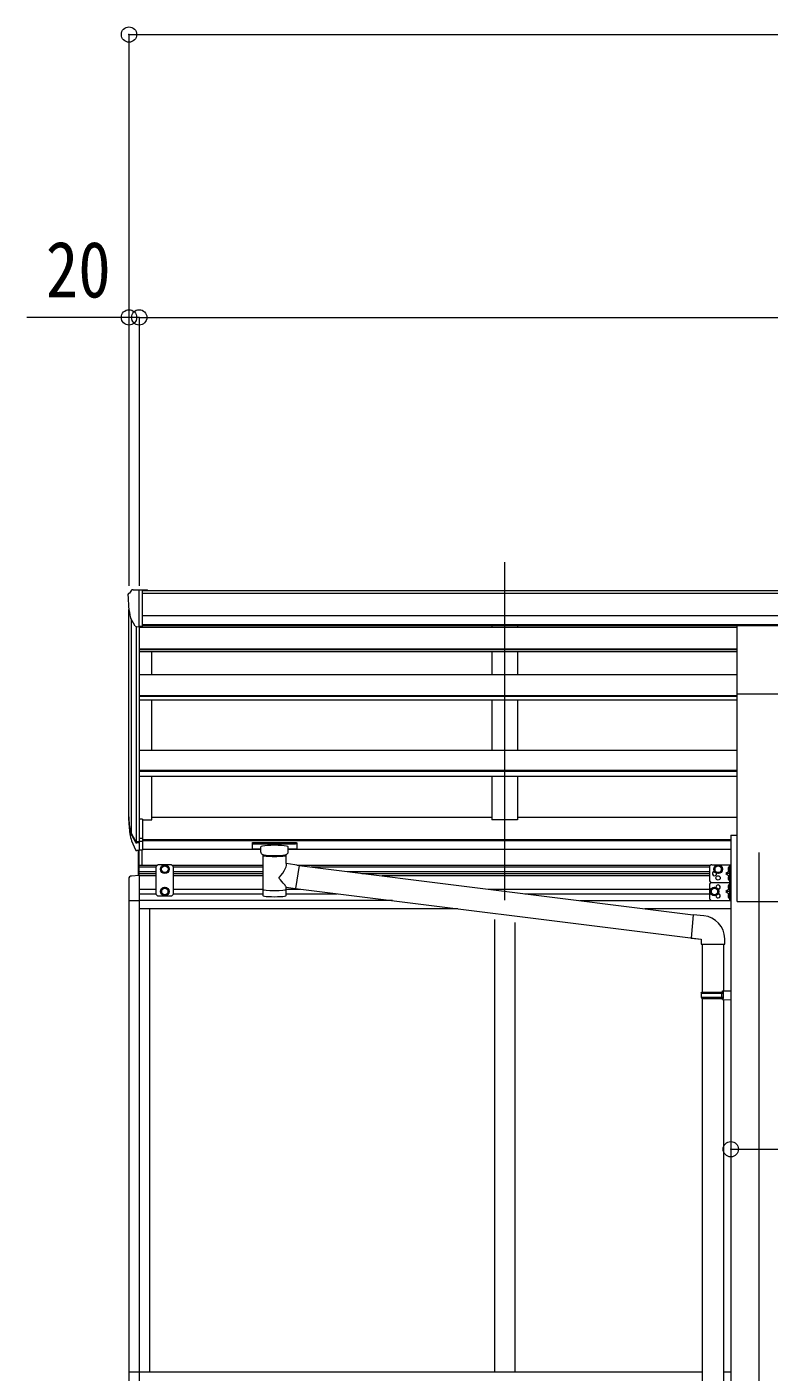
# Model space of a CAD drawing. Units: millimetres at full size, sheet at 1:30; details may follow other scales. Extents: x -8385 to 8479, y -5853 to 5787.
# Drawn here: x -1603 to -149, y 582 to 3218 of the extents above; entities that cross this region are included whole.
import ezdxf
from ezdxf.enums import TextEntityAlignment as Align

# ---------------------------------------------------------------- set-up
doc = ezdxf.new("R2010")
doc.units = ezdxf.units.MM
doc.header["$LTSCALE"] = 30
doc.header["$PDMODE"] = 32
doc.header["$PDSIZE"] = 30
for name, color, linetype, lineweight in [('0-1_本体', 4, 'Continuous', 9), ('0-2_部品', 7, 'Continuous', 9), ('0-8_PARTS2', 2, 'Continuous', 9), ('0-A_寸法', 6, 'Continuous', 9), ('1-1_GLASS', 4, 'Continuous', 9), ('1-2_GLASS_SEAL', 7, 'Continuous', 9), ('1-7', 7, 'Continuous', 9)]:
    doc.layers.add(name, color=color, linetype=linetype, lineweight=lineweight)
doc.styles.add('ＭＳ ゴシック', font='')
doc.styles.get('ＭＳ ゴシック').set_extended_font_data('MS Gothic')

msp = doc.modelspace()

# ---------------------------------------------------------------- linework, layer by layer
at = {"layer": '0-1_本体'}
for p, q in [((-1376.19, 2113.2), (4328.81, 2113.2)), ((-1376.19, 2107.84), (4328.81, 2107.84)), ((-1402.69, 1662.93), (-1402.69, 2076.45)), ((-1398.41, 2057.65), (-1398.41, 1638.67)), ((-1376.19, 2064.32), (4338.81, 2064.32)), ((-1388.69, 2042.29), (-1388.69, 1620.67)), ((-1382.69, 2042.82), (-1382.69, 1665.1)), ((-1382.69, 2041.32), (-211.19, 2041.32)), ((-1376.19, 2046.65), (4338.81, 2046.65)), ((-211.19, 2044.28), (-1376.19, 2044.28)), ((-691.69, 2044.28), (-691.69, 2041.32)), ((-641.69, 2044.28), (-641.69, 2041.32)), ((-1382.69, 1999.37), (-211.19, 1999.37)), ((-1382.69, 1997.67), (-211.19, 1997.67)), ((-1382.69, 1993.89), (-211.19, 1993.89)), ((-1357.69, 1948.46), (-1357.69, 1993.89)), ((-691.69, 1993.89), (-691.69, 1948.46)), ((-641.69, 1993.89), (-641.69, 1948.46)), ((-1382.69, 1948.46), (-211.19, 1948.46)), ((-1382.69, 1907.88), (-211.19, 1907.88)), ((-1382.69, 1906.19), (-211.19, 1906.19)), ((-1382.69, 1899.32), (-211.19, 1899.32)), ((-1357.69, 1800.22), (-1357.69, 1899.32)), ((-691.69, 1899.32), (-691.69, 1800.22)), ((-641.69, 1899.32), (-641.69, 1800.22)), ((-211.19, 1503.67), (-211.19, 1910.62)), ((-1382.69, 1800.22), (-211.19, 1800.22)), ((-1382.69, 1761.08), (-211.19, 1761.08)), ((-1382.69, 1759.41), (-211.19, 1759.41)), ((-1382.69, 1749.77), (-211.19, 1749.77)), ((-1357.69, 1664.27), (-1357.69, 1749.77)), ((-691.69, 1749.77), (-691.69, 1664.27)), ((-1376.19, 1664.27), (-1357.69, 1664.27)), ((-1357.69, 1669.49), (-691.69, 1669.49)), ((-641.69, 1669.49), (-211.19, 1669.49)), ((-1376.19, 1625.18), (-223.69, 1625.18)), ((-1376.19, 1623.8), (-223.69, 1623.8)), ((-223.69, 1633.67), (-211.19, 1633.67)), ((-223.69, 1633.67), (-223.69, -1546.33)), ((-1376.19, 1606.62), (-1144.69, 1606.62)), ((-1090.69, 1606.62), (-223.69, 1606.62)), ((-211.19, 1503.67), (-126.19, 1503.67))]:
    msp.add_line(p, q, dxfattribs=at)
msp.add_lwpolyline([(-641.69, 1749.77), (-641.69, 1664.27), (-691.69, 1664.27)], dxfattribs=at)
at = {"layer": '0-2_部品'}
for p, q in [((-1397.78, 2114.23), (-1401.85, 2108.43)), ((-1394.69, 2114.8), (-1397.03, 2114.66)), ((-1394.69, 2114.8), (-1376.19, 2114.8)), ((-1382.69, 2041.82), (-1382.69, 2114.8)), ((-1376.19, 2114.8), (-1366.19, 2114.71)), ((-1376.19, 2042.82), (-1376.19, 2114.8)), ((-1366.19, 2113.2), (-1366.19, 2114.71)), ((-1404.69, 2105.43), (-1404.69, 2104.8)), ((-1390.32, 2043.63), (-1399.59, 2059.69)), ((-1382.69, 2041.82), (-1387.9, 2042.13)), ((-1376.19, 2042.82), (-1382.69, 2042.82)), ((-211.19, 2044.78), (-126.19, 2044.78)), ((-211.19, 1910.62), (-211.19, 2044.78)), ((-211.19, 1910.62), (-126.19, 1910.62)), ((-1382.69, 1665.51), (-1382.69, 1603.63)), ((-1376.19, 1665.51), (-1382.69, 1665.51)), ((-1376.19, 1665.51), (-1376.19, 1604.45)), ((-1400.3, 1639.47), (-1390.14, 1620.3)), ((-1389.13, 1621.55), (-1398.88, 1639.97)), ((-1397.72, 1622.62), (-1390.14, 1605.13)), ((-1382.69, 1620.8), (-1387.83, 1620.8)), ((-1382.69, 1618.8), (-1387.54, 1618.8)), ((-1376.19, 1627.2), (-1382.69, 1627.2)), ((-1376.19, 1621.8), (-1382.69, 1621.8)), ((-1161.19, 1618.74), (-1161.19, 1607.98)), ((-1161.19, 1618.55), (-1161.19, 1617.01)), ((-1159.19, 1619.4), (-1076.19, 1619.4)), ((-1159.19, 1617.22), (-1076.19, 1617.22)), ((-1144.69, 1600.51), (-1144.69, 1610.78)), ((-1090.69, 1600.51), (-1090.69, 1610.78)), ((-1074.19, 1618.74), (-1074.19, 1607.98)), ((-1382.69, 1603.63), (-1387.54, 1603.63)), ((-1376.19, 1604.45), (-1382.69, 1604.45)), ((-1159.19, 1607.31), (-1144.69, 1607.31)), ((-1140.59, 1596.01), (-1140.61, 1515.72)), ((-1094.79, 1578.43), (-1094.79, 1596.02)), ((-1090.69, 1607.31), (-1076.19, 1607.31)), ((-1069.57, 1574.53), (-1094.79, 1578.44)), ((-1069.57, 1574.53), (-1076.59, 1529.27)), ((-1069.57, 1574.53), (-297.61, 1477.73)), ((-1094.78, 1515.72), (-1094.79, 1532.34)), ((-1094.79, 1532.09), (-1076.59, 1529.27)), ((-1076.59, 1529.27), (-281.69, 1430.16)), ((-276.77, 1475.91), (-297.61, 1477.73)), ((-235.69, 1420.16), (-235.69, 1431.08)), ((-281.69, 1420.16), (-235.69, 1420.16)), ((-279.69, 1420.16), (-279.69, 1326.16)), ((-237.69, 1420.16), (-237.69, 1328.72)), ((-281.69, 1324.16), (-280.69, 1326.16)), ((-281.69, 1324.16), (-237.69, 1324.16)), ((-281.69, 1324.16), (-281.69, 1316.16)), ((-280.69, 1326.16), (-237.69, 1326.16)), ((-242.17, 1324.16), (-242.6, 1326.16)), ((-239.69, 1328.66), (-223.69, 1329.13)), ((-239.69, 1326.66), (-239.69, 1328.66)), ((-239.69, 1326.66), (-237.69, 1326.66)), ((-223.69, 1329.13), (-223.69, 1311.19)), ((-281.69, 1316.16), (-237.69, 1316.16)), ((-281.69, 1316.16), (-280.69, 1314.16)), ((-280.69, 1314.16), (-237.69, 1314.16)), ((-279.69, 1314.16), (-279.69, 369.97)), ((-239.69, 1311.66), (-239.69, 1313.66)), ((-239.69, 1311.66), (-223.69, 1311.19)), ((-237.69, 1311.6), (-237.69, 372.53))]:
    msp.add_line(p, q, dxfattribs=at)
for points in [[(-1161.19, 1618.74), (-1161.16, 1618.93), (-1161.07, 1619.07), (-1160.98, 1619.16), (-1160.87, 1619.22), (-1160.75, 1619.27), (-1160.46, 1619.33), (-1159.97, 1619.38), (-1159.43, 1619.4), (-1159.19, 1619.4)], [(-1161.19, 1607.98), (-1161.16, 1607.78), (-1161.07, 1607.65), (-1160.98, 1607.55), (-1160.87, 1607.49), (-1160.75, 1607.45), (-1160.46, 1607.38), (-1159.97, 1607.34), (-1159.43, 1607.32), (-1159.19, 1607.31)], [(-1076.19, 1619.4), (-1075.84, 1619.4), (-1075.31, 1619.37), (-1074.86, 1619.32), (-1074.56, 1619.24), (-1074.39, 1619.15), (-1074.27, 1619.01), (-1074.2, 1618.83), (-1074.19, 1618.74)], [(-1076.19, 1607.31), (-1075.84, 1607.32), (-1075.31, 1607.34), (-1074.86, 1607.4), (-1074.56, 1607.47), (-1074.39, 1607.57), (-1074.27, 1607.71), (-1074.2, 1607.89), (-1074.19, 1607.98)], [(-1144.65, 1600.56), (-1144.68, 1600.21), (-1144.43, 1599.25), (-1143.91, 1598.37), (-1143.11, 1597.53), (-1141.99, 1596.73), (-1140.59, 1596.01)], [(-1094.79, 1596.02), (-1094.56, 1596.11), (-1093.21, 1596.85), (-1092.09, 1597.69), (-1091.34, 1598.56), (-1090.87, 1599.46), (-1090.7, 1600.35)], [(-297.61, 1477.73), (-301.62, 1431.9), (-281.69, 1430.16), (-281.69, 1420.16)], [(-242.17, 1324.16), (-242.17, 1316.16), (-242.6, 1314.16)], [(-239.69, 1313.66), (-237.69, 1313.66), (-237.69, 1326.66)]]:
    msp.add_lwpolyline(points, dxfattribs=at)
for centre, radius, start, end in [((-1396.97, 2113.66), 1, 93.5, 145), ((-1401.69, 2105.43), 3, 93, 180), ((-1202.69, 2104.8), 202, 180, 192.90261), ((-1387.72, 2045.13), 3, 210, 266.5), ((-1314.03, 1661.64), 89.07, 174.49576, 194.41188), ((-1314.75, 1665.92), 88.05, 177.22392, 197.21071), ((-1269.48, 1658.7), 133.22, 183.27987, 195.71302), ((-1387.54, 1621.8), 3, 210, 270), ((-1387.83, 1622.3), 1.5, 210, 270), ((-1387.54, 1606.63), 3, 210, 270), ((-280.69, 1431.08), 45, 0, 85)]:
    msp.add_arc(centre, radius, start, end, dxfattribs=at)
for centre, major_axis, ratio, start_param, end_param in [((-1159.19, 1617.01), (2, 0), 0.109601, 1.5707963, 3.1415927), ((-1117.69, 1610.78), (27, 0), 0.122176, 6.2831853, 9.424778), ((-1076.19, 1617.01), (2, 0), 0.109601, 0, 1.5707963), ((-1117.68, 1595.55), (-22.91, 0.42), 0.072511, 0.0008029, 1.5715993), ((-1117.68, 1593.93), (-22.91, 0.42), 0.072511, 0.0008029, 1.5715993), ((-1117.71, 1595.55), (22.92, 0.42), 0.07247, 4.71158, 6.2823764), ((-1117.71, 1593.93), (22.92, 0.42), 0.07247, 4.71158, 6.2823764), ((-1106.69, 1600.51), (16, 0), 0.361356, 6.2636979, 6.2831853), ((-1117.69, 1551.89), (-22.81, -26.62), 0.234429, 1.6855472, 3.1268519), ((-1115.14, 1554.54), (20.32, -22.25), 0.045535, 0.0389954, 1.3075346), ((-1117.69, 1515.72), (22.92, 0), 0.101955, 3.1415499, 6.2833984), ((-1117.69, 1528.16), (22.91, 0), 0.122865, 3.1415927, 6.2831853)]:
    msp.add_ellipse(centre, major_axis=major_axis, ratio=ratio, start_param=start_param, end_param=end_param, dxfattribs=at)
at = {"layer": '0-8_PARTS2'}
for p, q in [((-666.69, 1506.42), (-666.69, 2168.95)), ((-168.69, 1600.22), (-168.69, -1649.78))]:
    msp.add_line(p, q, dxfattribs=at)
at = {"layer": '0-A_寸法'}
for p, q in [((-1402.69, 3202.77), (-1402.69, 2122.31)), ((-1402.69, 3202.77), (5797.31, 3202.77)), ((-1402.69, 2648.58), (-1602.69, 2648.58)), ((-1402.69, 2648.58), (-1402.69, 2122.31)), ((-1382.69, 2648.58), (-1402.69, 2648.58)), ((-1382.69, 2648.58), (4345.31, 2648.58)), ((-1382.69, 2648.58), (-1382.69, 2122.31)), ((-1382.69, 2648.58), (-1382.69, 2122.31)), ((-223.69, 1018.58), (-113.69, 1018.58))]:
    msp.add_line(p, q, dxfattribs=at)
for p in [(-1402.69, 3202.77), (-1402.69, 2648.58), (-1382.69, 2648.58), (-1382.69, 2648.58), (-223.69, 1018.58)]:
    msp.add_point(p, dxfattribs=at)
at = {"layer": '1-1_GLASS'}
for p, q in [((-1382.69, 1575.09), (-1347.19, 1575.09)), ((-1382.69, 1571.59), (-1350.19, 1571.59)), ((-1382.69, 1562.59), (-1350.19, 1562.59)), ((-1382.69, 1559.09), (-1350.19, 1559.09)), ((-1318.19, 1575.09), (-1140.6, 1575.09)), ((-1315.19, 1571.59), (-1140.6, 1571.59)), ((-1315.19, 1562.59), (-1140.6, 1562.59)), ((-1315.19, 1559.09), (-1140.6, 1559.09)), ((-1074.05, 1575.09), (-263.69, 1575.09)), ((-1046.13, 1571.59), (-265.67, 1571.59)), ((-974.36, 1562.59), (-265.69, 1562.59)), ((-946.45, 1559.09), (-265.69, 1559.09)), ((-1382.69, 1554.79), (-1382.69, -519.42)), ((-1350.19, 1554.09), (-1382.69, 1554.09)), ((-1140.6, 1554.09), (-1315.19, 1554.09)), ((-426.42, 1554.09), (-906.57, 1554.09)), ((-265.69, 1554.09), (-426.42, 1554.09)), ((-1402.69, 1505.39), (-1402.69, -470.22)), ((-1382.69, 1528.09), (-1350.19, 1528.09)), ((-1382.69, 1519.09), (-1350.19, 1519.09)), ((-886.66, 1505.59), (-1382.69, 1505.59)), ((-1315.19, 1528.09), (-1140.6, 1528.09)), ((-1315.19, 1519.09), (-1140.61, 1519.09)), ((-1094.79, 1528.09), (-1067.13, 1528.09)), ((-1094.78, 1519.09), (-994.94, 1519.09)), ((-699.22, 1528.09), (-265.69, 1528.09)), ((-627.44, 1519.09), (-265.69, 1519.09)), ((-519.78, 1505.59), (-223.69, 1505.59)), ((-758.33, 1489.59), (-1382.69, 1489.59)), ((-1362.69, 1489.59), (-1362.69, 582.59)), ((-223.69, 1489.59), (-392.18, 1489.59)), ((-686.69, 1468.72), (-686.69, 582.09)), ((-646.69, 1462.51), (-646.69, 582.09))]:
    msp.add_line(p, q, dxfattribs=at)
at = {"layer": '1-2_GLASS_SEAL'}
for p, q in [((-1384.19, 1554.58), (-1384.19, 1603.61)), ((-1382.69, 1554.58), (-1382.69, 1604.43)), ((-1377.19, 1575.09), (-1377.19, 1604.43)), ((-1346.19, 1576.09), (-1350.19, 1572.09)), ((-1350.19, 1572.09), (-1350.19, 1518.59)), ((-1319.19, 1576.09), (-1346.19, 1576.09)), ((-1319.19, 1576.09), (-1315.19, 1572.09)), ((-1315.19, 1518.59), (-1315.19, 1572.09)), ((-265.69, 1571.09), (-265.69, 1546.09)), ((-260.69, 1576.09), (-223.69, 1576.09)), ((-226.19, 1558.59), (-233.19, 1558.59)), ((-226.69, 1571.59), (-227.5, 1571.45)), ((-226.69, 1563.59), (-227.5, 1563.73)), ((-226.69, 1563.59), (-226.19, 1563.68)), ((-226.19, 1576.09), (-226.19, 1541.09)), ((-223.69, 1576.09), (-223.69, 1541.09)), ((-1403.19, 1548.29), (-1403.19, 1505.39)), ((-1382.69, 1554.59), (-1397.98, 1553.79)), ((-1332.69, 1531.09), (-1339.19, 1527.34)), ((-1326.19, 1527.34), (-1332.69, 1531.09)), ((-265.69, 1536.09), (-265.69, 1511.09)), ((-260.69, 1541.09), (-223.69, 1541.09)), ((-226.69, 1553.59), (-227.5, 1553.45)), ((-226.69, 1545.59), (-227.5, 1545.73)), ((-226.69, 1536.59), (-227.5, 1536.45)), ((-226.69, 1545.59), (-226.19, 1545.68)), ((-226.19, 1541.09), (-226.19, 1506.09)), ((-1382.69, 1505.39), (-1403.19, 1505.39)), ((-1346.19, 1514.59), (-1350.19, 1518.59)), ((-1319.19, 1514.59), (-1346.19, 1514.59)), ((-1339.19, 1527.34), (-1339.19, 1519.83)), ((-1339.19, 1519.83), (-1332.69, 1516.08)), ((-1332.69, 1516.08), (-1326.19, 1519.83)), ((-1326.19, 1519.83), (-1326.19, 1527.34)), ((-1319.19, 1514.59), (-1315.19, 1518.59)), ((-260.69, 1506.09), (-223.69, 1506.09)), ((-226.19, 1523.59), (-233.19, 1523.59)), ((-226.69, 1528.59), (-227.5, 1528.73)), ((-226.69, 1518.59), (-227.5, 1518.45)), ((-226.69, 1510.59), (-227.5, 1510.73)), ((-226.69, 1528.59), (-226.19, 1528.68)), ((-226.69, 1510.59), (-226.19, 1510.68))]:
    msp.add_line(p, q, dxfattribs=at)
for points in [[(-1339.19, 1570.84), (-1332.69, 1574.59), (-1326.19, 1570.84)], [(-1326.19, 1570.84), (-1326.19, 1563.33), (-1332.69, 1559.58), (-1339.19, 1563.33), (-1339.19, 1570.84)], [(-226.19, 1563.59), (-233.19, 1558.59), (-226.19, 1553.59)], [(-225.81, 1567.59), (-226.44, 1568.77), (-228.67, 1569.89)], [(-225.81, 1567.59), (-226.44, 1566.4), (-228.67, 1565.29)], [(-226.69, 1563.59), (-226.69, 1571.59), (-226.19, 1571.5), (-226.19, 1563.68)], [(-260.69, 1541.09), (-223.69, 1541.09), (-223.69, 1506.09)], [(-225.81, 1549.59), (-226.44, 1550.77), (-228.67, 1551.89)], [(-225.81, 1549.59), (-226.44, 1548.4), (-228.67, 1547.29)], [(-225.81, 1532.59), (-226.44, 1533.77), (-228.67, 1534.89)], [(-225.81, 1532.59), (-226.44, 1531.4), (-228.67, 1530.29)], [(-226.69, 1545.59), (-226.69, 1553.59), (-226.19, 1553.5), (-226.19, 1545.68)], [(-226.69, 1528.59), (-226.69, 1536.59), (-226.19, 1536.5), (-226.19, 1528.68)], [(-226.19, 1528.59), (-233.19, 1523.59), (-226.19, 1518.59)], [(-225.81, 1514.59), (-226.44, 1515.77), (-228.67, 1516.89)], [(-225.81, 1514.59), (-226.44, 1513.4), (-228.67, 1512.29)], [(-226.69, 1510.59), (-226.69, 1518.59), (-226.19, 1518.5), (-226.19, 1510.68)]]:
    msp.add_lwpolyline(points, dxfattribs=at)
for points in [[(-248.69, 1559.58), (-242.19, 1563.33), (-242.19, 1570.84), (-248.69, 1574.59), (-255.19, 1570.84), (-255.19, 1563.33)], [(-255.69, 1516.08), (-249.19, 1519.83), (-249.19, 1527.34), (-255.69, 1531.09), (-262.19, 1527.34), (-262.19, 1519.83)]]:
    msp.add_lwpolyline(points, close=True, dxfattribs=at)
for centre, radius in [((-1332.69, 1567.09), 8.5), ((-1332.69, 1567.09), 7.5), ((-1332.69, 1567.09), 6.5), ((-248.69, 1567.09), 8.5), ((-248.69, 1567.09), 7.5), ((-248.69, 1567.09), 6.5), ((-1332.69, 1523.59), 8.5), ((-1332.69, 1523.59), 7.5), ((-1332.69, 1523.59), 6.5), ((-255.69, 1523.59), 8.5), ((-255.69, 1523.59), 7.5), ((-255.69, 1523.59), 6.5), ((-248.69, 1550.09), 4.25)]:
    msp.add_circle(centre, radius, dxfattribs=at)
for centre, radius, start, end in [((-260.69, 1571.09), 5, 90, 180), ((-255.69, 1558.59), 4.25, 94.76077, 6.29431), ((-222.59, 1567.59), 6.5, 147.94412, 212.05588), ((-227.34, 1570.56), 0.9, 100, 147.94412), ((-227.34, 1564.62), 0.9, 212.05588, 260), ((-1397.69, 1548.29), 5.5, 93, 180), ((-260.69, 1546.09), 5, 180, 270), ((-260.69, 1536.09), 5, 90, 180), ((-248.69, 1532.09), 4.25, 274.76077, 186.29431), ((-222.59, 1549.59), 6.5, 147.94412, 212.05588), ((-222.59, 1532.59), 6.5, 147.94412, 212.05588), ((-227.34, 1552.56), 0.9, 100, 147.94412), ((-227.34, 1546.62), 0.9, 212.05588, 260), ((-227.34, 1535.56), 0.9, 100, 147.94412), ((-227.34, 1529.62), 0.9, 212.05588, 260), ((-260.69, 1511.09), 5, 180, 270), ((-248.69, 1515.09), 4.25, 173.70569, 85.23923), ((-222.59, 1514.59), 6.5, 147.94412, 212.05588), ((-227.34, 1517.56), 0.9, 100, 147.94412), ((-227.34, 1511.62), 0.9, 212.05588, 260)]:
    msp.add_arc(centre, radius, start, end, dxfattribs=at)
at = {"layer": '1-7', "color": 4}
for p, q in [((-1402.69, 582.09), (-279.49, 582.09)), ((-237.69, 582.09), (-223.69, 582.09))]:
    msp.add_line(p, q, dxfattribs=at)

# ---------------------------------------------------------------- texts
at = {"layer": '0-A_寸法', "color": 7, "style": 'ＭＳ ゴシック', "width": 0.85}
msp.add_text('20', height=110, dxfattribs=at).set_placement((-1565.69, 2654.58), align=Align.BOTTOM_LEFT)

doc.saveas('drawing.dxf')
